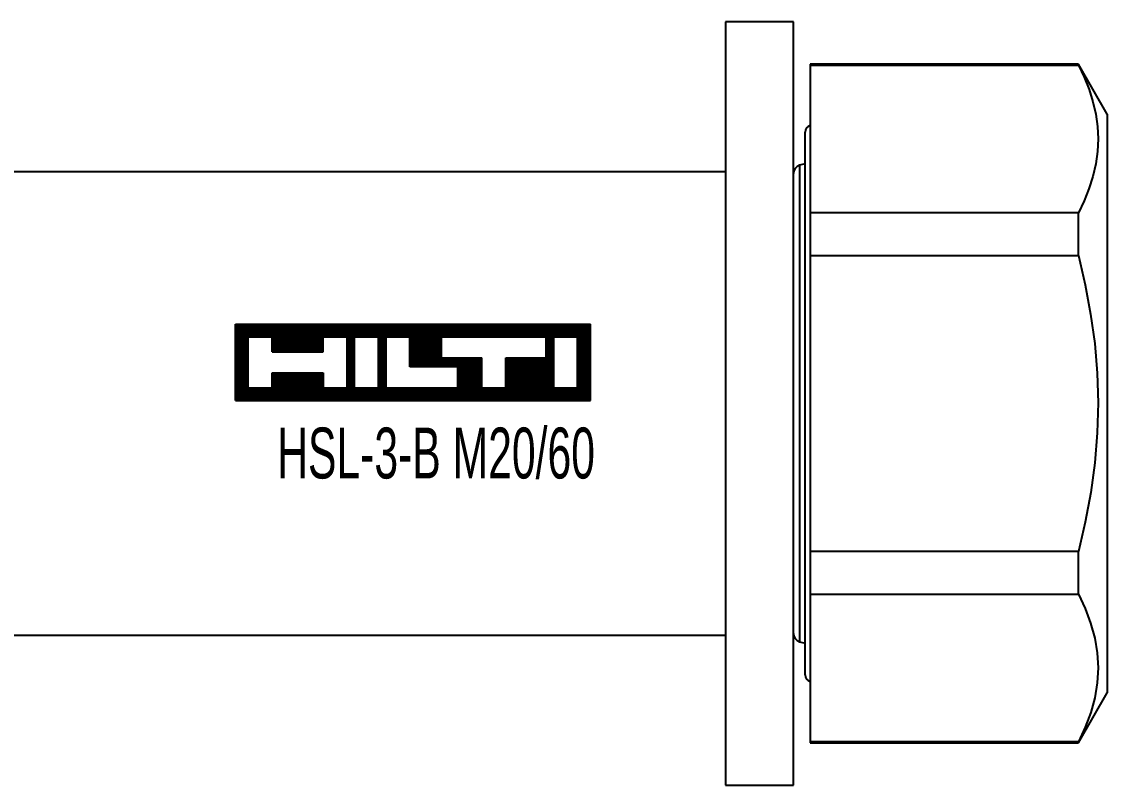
# Model space of a CAD drawing. Header units: millimetres. Extents: x 296 to 4896, y 152 to 3333.
# Drawn here: x 2249.3 to 2313.2, y 1473.7 to 1518.7 of the extents above; entities that cross this region are included whole.
import ezdxf
from ezdxf.enums import TextEntityAlignment as Align

# ---------------------------------------------------------------- set-up
doc = ezdxf.new("R2010")
doc.units = ezdxf.units.MM
doc.linetypes.add('DASHED', pattern=[0.25, 0.15625, -0.09375])
for name, color, linetype in [('1', 1, 'DASHED'), ('10', 1, 'Continuous'), ('3', 4, 'Continuous')]:
    doc.layers.add(name, color=color, linetype=linetype)
doc.styles.get("Standard").update_dxf_attribs({"font": 'arial.ttf'})

# ---------------------------------------------------------------- blocks, each defined once
blk = doc.blocks.new('HSL-3-B M20-60')
at = {"layer": '1', "color": 3, "linetype": 'Continuous'}
for p, q in [((0, 22.5), (-4, 22.5)), ((-4, 22.5), (-4, -22.5)), ((0, -22.5), (0, 22.5)), ((16.8, 20), (1, 20)), ((1, 20), (1, 19.947)), ((1, 19.947), (1, 11.23)), ((1, 19.947), (16.8, 19.947)), ((18.5, 17.056), (16.8, 20)), ((16.8, 19.947), (16.8, 20)), ((18.5, 17.056), (18.5, -17.056)), ((0.7, -16), (0.7, 16)), ((-4, 13.65), (-64, 13.65)), ((1, 11.23), (1, 8.718)), ((16.8, 11.23), (1, 11.23)), ((16.8, 8.718), (16.8, 11.23)), ((1, 8.718), (16.8, 8.718)), ((1, 8.718), (1, -8.718)), ((-28.806, 0.332), (-28.606, 0.332)), ((16.8, -8.718), (1, -8.718)), ((1, -8.718), (1, -11.23)), ((16.8, -11.23), (16.8, -8.718)), ((1, -11.23), (16.8, -11.23)), ((1, -11.23), (1, -19.947)), ((-64, -13.65), (-4, -13.65)), ((16.8, -20), (18.5, -17.056)), ((1, -19.947), (1, -20)), ((16.8, -19.947), (1, -19.947)), ((1, -20), (16.8, -20)), ((16.8, -20), (16.8, -19.947)), ((-4, -22.5), (0, -22.5))]:
    blk.add_line(p, q, dxfattribs=at)
at = {"layer": '1', "color": 30, "linetype": 'Continuous'}
for p, q in [((0.7, 14.125), (0.371, 14.037)), ((0.371, -14.037), (0.7, -14.125))]:
    blk.add_line(p, q, dxfattribs=at)
at = {"layer": '1', "color": 1, "linetype": 'Continuous'}
blk.add_line((0.371, 14.037), (0.371, -14.037), dxfattribs=at)
at = {"layer": '1', "color": 3, "linetype": 'Continuous'}
for points in [[(16.8, 19.947, 0), (17.137, 19.228, 0), (17.423, 18.505, 0), (17.651, 17.78, 0), (17.818, 17.052, 0), (17.92, 16.323, 0), (17.955, 15.59, 0), (17.92, 14.856, 0), (17.817, 14.119, 0), (17.648, 13.385, 0), (17.418, 12.659, 0), (17.134, 11.941, 0), (16.8, 11.23, 0)], [(16.8, 8.718, 0), (17.197, 6.997, 0), (17.519, 5.269, 0), (17.756, 3.533, 0), (17.903, 1.787, 0), (17.955, 0.032, 0), (17.907, -1.734, 0), (17.76, -3.501, 0), (17.521, -5.253, 0), (17.198, -6.992, 0), (16.8, -8.718, 0)], [(-28.806, 0.332, 0), (-28.805, 0.328, 0), (-28.804, 0.325, 0), (-28.801, 0.322, 0), (-28.798, 0.319, 0), (-28.794, 0.316, 0), (-28.789, 0.313, 0), (-28.783, 0.31, 0), (-28.776, 0.308, 0), (-28.769, 0.305, 0), (-28.761, 0.303, 0), (-28.753, 0.302, 0), (-28.744, 0.3, 0), (-28.735, 0.299, 0), (-28.725, 0.298, 0), (-28.716, 0.298, 0), (-28.706, 0.298, 0), (-28.696, 0.298, 0), (-28.686, 0.298, 0), (-28.677, 0.299, 0), (-28.668, 0.3, 0), (-28.659, 0.302, 0), (-28.65, 0.303, 0), (-28.642, 0.305, 0), (-28.635, 0.308, 0), (-28.628, 0.31, 0), (-28.623, 0.313, 0), (-28.618, 0.316, 0), (-28.613, 0.319, 0), (-28.61, 0.322, 0), (-28.608, 0.325, 0), (-28.606, 0.328, 0), (-28.606, 0.332, 0)], [(16.8, -11.23, 0), (17.197, -12.09, 0), (17.519, -12.954, 0), (17.756, -13.822, 0), (17.903, -14.695, 0), (17.955, -15.573, 0), (17.907, -16.455, 0), (17.76, -17.339, 0), (17.521, -18.215, 0), (17.198, -19.084, 0), (16.8, -19.947, 0)]]:
    blk.add_polyline3d(points, dxfattribs=at)
for centre, start, end in [((1.1, 16), 104.47875, 180), ((1.1, -16), 180, 255.52125)]:
    blk.add_arc(centre, 0.4, start, end, dxfattribs=at)
at = {"layer": '1', "color": 30, "linetype": 'Continuous'}
for centre, start, end in [((0.5, 13.554), 105, 180), ((0.5, -13.554), 180, 255)]:
    blk.add_arc(centre, 0.5, start, end, dxfattribs=at)
at = {"layer": '10'}
for p, q in [((-32.872, 0.181), (-32.872, 4.681)), ((-32.872, 4.681), (-11.96, 4.681)), ((-32.831, 4.681), (-32.831, 0.181)), ((-32.756, 0.181), (-32.756, 4.681)), ((-32.681, 4.681), (-32.681, 0.181)), ((-32.606, 0.181), (-32.606, 4.681)), ((-32.531, 4.681), (-32.531, 0.181)), ((-32.456, 0.181), (-32.456, 4.681)), ((-32.381, 4.681), (-32.381, 0.181)), ((-32.306, 0.181), (-32.306, 4.681)), ((-32.231, 4.681), (-32.231, 0.181)), ((-32.156, 0.181), (-32.156, 4.681)), ((-32.081, 4.681), (-32.081, 3.931)), ((-32.006, 3.931), (-32.006, 4.681)), ((-31.931, 4.681), (-31.931, 3.931)), ((-31.856, 3.931), (-31.856, 4.681)), ((-31.781, 4.681), (-31.781, 3.931)), ((-31.706, 3.931), (-31.706, 4.681)), ((-31.631, 4.681), (-31.631, 3.931)), ((-31.556, 3.931), (-31.556, 4.681)), ((-31.481, 4.681), (-31.481, 3.931)), ((-31.406, 3.931), (-31.406, 4.681)), ((-31.331, 4.681), (-31.331, 3.931)), ((-31.256, 3.931), (-31.256, 4.681)), ((-31.181, 4.681), (-31.181, 3.931)), ((-31.106, 3.931), (-31.106, 4.681)), ((-31.031, 4.681), (-31.031, 3.931)), ((-30.956, 3.931), (-30.956, 4.681)), ((-30.881, 4.681), (-30.881, 3.931)), ((-30.806, 3.931), (-30.806, 4.681)), ((-30.731, 4.681), (-30.731, 3.931)), ((-30.656, 3.049), (-30.656, 4.681)), ((-30.581, 4.681), (-30.581, 3.049)), ((-30.506, 3.049), (-30.506, 4.681)), ((-30.431, 4.681), (-30.431, 3.049)), ((-30.356, 3.049), (-30.356, 4.681)), ((-30.281, 4.681), (-30.281, 3.049)), ((-30.206, 3.049), (-30.206, 4.681)), ((-30.131, 4.681), (-30.131, 3.049)), ((-30.056, 3.049), (-30.056, 4.681)), ((-29.981, 4.681), (-29.981, 3.049)), ((-29.906, 3.049), (-29.906, 4.681)), ((-29.831, 4.681), (-29.831, 3.049)), ((-29.756, 3.049), (-29.756, 4.681)), ((-29.681, 4.681), (-29.681, 3.049)), ((-29.606, 3.049), (-29.606, 4.681)), ((-29.531, 4.681), (-29.531, 3.049)), ((-29.456, 3.049), (-29.456, 4.681)), ((-29.381, 4.681), (-29.381, 3.049)), ((-29.306, 3.049), (-29.306, 4.681)), ((-29.231, 4.681), (-29.231, 3.049)), ((-29.156, 3.049), (-29.156, 4.681)), ((-29.081, 4.681), (-29.081, 3.049)), ((-29.006, 3.049), (-29.006, 4.681)), ((-28.931, 4.681), (-28.931, 3.049)), ((-28.856, 3.049), (-28.856, 4.681)), ((-28.781, 4.681), (-28.781, 3.049)), ((-28.706, 3.049), (-28.706, 4.681)), ((-28.631, 4.681), (-28.631, 3.049)), ((-28.556, 3.049), (-28.556, 4.681)), ((-28.481, 4.681), (-28.481, 3.049)), ((-28.406, 3.049), (-28.406, 4.681)), ((-28.331, 4.681), (-28.331, 3.049)), ((-28.256, 3.049), (-28.256, 4.681)), ((-28.181, 4.681), (-28.181, 3.049)), ((-28.106, 3.049), (-28.106, 4.681)), ((-28.031, 4.681), (-28.031, 3.049)), ((-27.956, 3.049), (-27.956, 4.681)), ((-27.881, 4.681), (-27.881, 3.049)), ((-27.806, 3.049), (-27.806, 4.681)), ((-27.731, 4.681), (-27.731, 3.049)), ((-27.656, 3.931), (-27.656, 4.681)), ((-27.581, 4.681), (-27.581, 3.931)), ((-27.506, 3.931), (-27.506, 4.681)), ((-27.431, 4.681), (-27.431, 3.931)), ((-27.356, 3.931), (-27.356, 4.681)), ((-27.281, 4.681), (-27.281, 3.931)), ((-27.206, 3.931), (-27.206, 4.681)), ((-27.131, 4.681), (-27.131, 3.931)), ((-27.056, 3.931), (-27.056, 4.681)), ((-26.981, 4.681), (-26.981, 3.931)), ((-26.906, 3.931), (-26.906, 4.681)), ((-26.831, 4.681), (-26.831, 3.931)), ((-26.756, 3.931), (-26.756, 4.681)), ((-26.681, 4.681), (-26.681, 3.931)), ((-26.606, 3.931), (-26.606, 4.681)), ((-26.531, 4.681), (-26.531, 3.931)), ((-26.456, 3.931), (-26.456, 4.681)), ((-26.381, 4.681), (-26.381, 3.931)), ((-26.306, 3.931), (-26.306, 4.681)), ((-26.231, 4.681), (-26.231, 0.181)), ((-26.156, 0.181), (-26.156, 4.681)), ((-26.081, 4.681), (-26.081, 0.181)), ((-26.006, 0.181), (-26.006, 4.681)), ((-25.931, 4.681), (-25.931, 0.181)), ((-25.856, 3.931), (-25.856, 4.681)), ((-25.781, 4.681), (-25.781, 3.931)), ((-25.706, 3.931), (-25.706, 4.681)), ((-25.631, 4.681), (-25.631, 3.931)), ((-25.556, 3.931), (-25.556, 4.681)), ((-25.481, 4.681), (-25.481, 3.931)), ((-25.406, 3.931), (-25.406, 4.681)), ((-25.331, 4.681), (-25.331, 3.931)), ((-25.256, 3.931), (-25.256, 4.681)), ((-25.181, 4.681), (-25.181, 3.931)), ((-25.106, 3.931), (-25.106, 4.681)), ((-25.031, 4.681), (-25.031, 3.931)), ((-24.956, 3.931), (-24.956, 4.681)), ((-24.881, 4.681), (-24.881, 3.931)), ((-24.806, 3.931), (-24.806, 4.681)), ((-24.731, 4.681), (-24.731, 3.931)), ((-24.656, 3.931), (-24.656, 4.681)), ((-24.581, 4.681), (-24.581, 3.931)), ((-24.506, 3.931), (-24.506, 4.681)), ((-24.431, 4.681), (-24.431, 0.181)), ((-24.356, 0.181), (-24.356, 4.681)), ((-24.281, 4.681), (-24.281, 0.181)), ((-24.206, 0.181), (-24.206, 4.681)), ((-24.131, 4.681), (-24.131, 0.181)), ((-24.056, 0.181), (-24.056, 4.681)), ((-23.981, 4.681), (-23.981, 3.931)), ((-23.906, 3.931), (-23.906, 4.681)), ((-23.831, 4.681), (-23.831, 3.931)), ((-23.756, 3.931), (-23.756, 4.681)), ((-23.681, 4.681), (-23.681, 3.931)), ((-23.606, 3.931), (-23.606, 4.681)), ((-23.531, 4.681), (-23.531, 3.931)), ((-23.456, 3.931), (-23.456, 4.681)), ((-23.381, 4.681), (-23.381, 3.931)), ((-23.306, 3.931), (-23.306, 4.681)), ((-23.231, 4.681), (-23.231, 3.931)), ((-23.156, 3.931), (-23.156, 4.681)), ((-23.081, 4.681), (-23.081, 3.931)), ((-23.006, 3.931), (-23.006, 4.681)), ((-22.931, 4.681), (-22.931, 3.931)), ((-22.856, 3.931), (-22.856, 4.681)), ((-22.781, 4.681), (-22.781, 3.931)), ((-22.706, 3.931), (-22.706, 4.681)), ((-22.631, 4.681), (-22.631, 3.931)), ((-22.556, 2.167), (-22.556, 4.681)), ((-22.481, 4.681), (-22.481, 2.167)), ((-22.406, 2.167), (-22.406, 4.681)), ((-22.331, 4.681), (-22.331, 2.167)), ((-22.256, 2.167), (-22.256, 4.681)), ((-22.181, 4.681), (-22.181, 2.167)), ((-22.106, 2.167), (-22.106, 4.681)), ((-22.031, 4.681), (-22.031, 2.167)), ((-21.956, 2.167), (-21.956, 4.681)), ((-21.881, 4.681), (-21.881, 2.167)), ((-21.806, 2.167), (-21.806, 4.681)), ((-21.731, 4.681), (-21.731, 2.167)), ((-21.656, 2.167), (-21.656, 4.681)), ((-21.581, 4.681), (-21.581, 2.167)), ((-21.506, 2.167), (-21.506, 4.681)), ((-21.431, 4.681), (-21.431, 2.167)), ((-21.356, 2.167), (-21.356, 4.681)), ((-21.281, 4.681), (-21.281, 2.167)), ((-21.206, 2.167), (-21.206, 4.681)), ((-21.131, 4.681), (-21.131, 2.167)), ((-21.056, 2.167), (-21.056, 4.681)), ((-20.981, 4.681), (-20.981, 2.167)), ((-20.906, 2.167), (-20.906, 4.681)), ((-20.831, 4.681), (-20.831, 2.167)), ((-20.756, 2.167), (-20.756, 4.681)), ((-20.681, 4.681), (-20.681, 3.931)), ((-20.606, 3.931), (-20.606, 4.681)), ((-20.531, 4.681), (-20.531, 3.931)), ((-20.456, 3.931), (-20.456, 4.681)), ((-20.381, 4.681), (-20.381, 3.931)), ((-20.306, 3.931), (-20.306, 4.681)), ((-20.231, 4.681), (-20.231, 3.931)), ((-20.156, 3.931), (-20.156, 4.681)), ((-20.081, 4.681), (-20.081, 3.931)), ((-20.006, 3.931), (-20.006, 4.681)), ((-19.931, 4.681), (-19.931, 3.931)), ((-19.856, 3.931), (-19.856, 4.681)), ((-19.781, 4.681), (-19.781, 3.931)), ((-19.706, 3.931), (-19.706, 4.681)), ((-19.631, 4.681), (-19.631, 3.931)), ((-19.556, 3.931), (-19.556, 4.681)), ((-19.481, 4.681), (-19.481, 3.931)), ((-19.406, 3.931), (-19.406, 4.681)), ((-19.331, 4.681), (-19.331, 3.931)), ((-19.256, 3.931), (-19.256, 4.681)), ((-19.181, 4.681), (-19.181, 3.931)), ((-19.106, 3.931), (-19.106, 4.681)), ((-19.031, 4.681), (-19.031, 3.931)), ((-18.956, 3.931), (-18.956, 4.681)), ((-18.881, 4.681), (-18.881, 3.931)), ((-18.806, 3.931), (-18.806, 4.681)), ((-18.731, 4.681), (-18.731, 3.931)), ((-18.656, 3.931), (-18.656, 4.681)), ((-18.581, 4.681), (-18.581, 3.931)), ((-18.506, 3.931), (-18.506, 4.681)), ((-18.431, 4.681), (-18.431, 3.931)), ((-18.356, 3.931), (-18.356, 4.681)), ((-18.281, 4.681), (-18.281, 3.931)), ((-18.206, 3.931), (-18.206, 4.681)), ((-18.131, 4.681), (-18.131, 3.931)), ((-18.056, 3.931), (-18.056, 4.681)), ((-17.981, 4.681), (-17.981, 3.931)), ((-17.906, 3.931), (-17.906, 4.681)), ((-17.831, 4.681), (-17.831, 3.931)), ((-17.756, 3.931), (-17.756, 4.681)), ((-17.681, 4.681), (-17.681, 3.931)), ((-17.606, 3.931), (-17.606, 4.681)), ((-17.531, 4.681), (-17.531, 3.931)), ((-17.456, 3.931), (-17.456, 4.681)), ((-17.381, 4.681), (-17.381, 3.931)), ((-17.306, 3.931), (-17.306, 4.681)), ((-17.231, 4.681), (-17.231, 3.931)), ((-17.156, 3.931), (-17.156, 4.681)), ((-17.081, 4.681), (-17.081, 3.931)), ((-17.006, 3.931), (-17.006, 4.681)), ((-16.931, 4.681), (-16.931, 3.931)), ((-16.856, 3.931), (-16.856, 4.681)), ((-16.781, 4.681), (-16.781, 3.931)), ((-16.706, 3.931), (-16.706, 4.681)), ((-16.631, 4.681), (-16.631, 3.931)), ((-16.556, 3.931), (-16.556, 4.681)), ((-16.481, 4.681), (-16.481, 3.931)), ((-16.406, 3.931), (-16.406, 4.681)), ((-16.331, 4.681), (-16.331, 3.931)), ((-16.256, 3.931), (-16.256, 4.681)), ((-16.181, 4.681), (-16.181, 3.931)), ((-16.106, 3.931), (-16.106, 4.681)), ((-16.031, 4.681), (-16.031, 3.931)), ((-15.956, 3.931), (-15.956, 4.681)), ((-15.881, 4.681), (-15.881, 3.931)), ((-15.806, 3.931), (-15.806, 4.681)), ((-15.731, 4.681), (-15.731, 3.931)), ((-15.656, 3.931), (-15.656, 4.681)), ((-15.581, 4.681), (-15.581, 3.931)), ((-15.506, 3.931), (-15.506, 4.681)), ((-15.431, 4.681), (-15.431, 3.931)), ((-15.356, 3.931), (-15.356, 4.681)), ((-15.281, 4.681), (-15.281, 3.931)), ((-15.206, 3.931), (-15.206, 4.681)), ((-15.131, 4.681), (-15.131, 3.931)), ((-15.056, 3.931), (-15.056, 4.681)), ((-14.981, 4.681), (-14.981, 3.931)), ((-14.906, 3.931), (-14.906, 4.681)), ((-14.831, 4.681), (-14.831, 3.931)), ((-14.756, 3.931), (-14.756, 4.681)), ((-14.681, 4.681), (-14.681, 3.931)), ((-14.606, 3.931), (-14.606, 4.681)), ((-14.531, 4.681), (-14.531, 0.181)), ((-14.456, 0.181), (-14.456, 4.681)), ((-14.381, 4.681), (-14.381, 0.181)), ((-14.306, 0.181), (-14.306, 4.681)), ((-14.231, 4.681), (-14.231, 0.181)), ((-14.156, 0.181), (-14.156, 4.681)), ((-14.081, 4.681), (-14.081, 3.931)), ((-14.006, 3.931), (-14.006, 4.681)), ((-13.931, 4.681), (-13.931, 3.931)), ((-13.856, 3.931), (-13.856, 4.681)), ((-13.781, 4.681), (-13.781, 3.931)), ((-13.706, 3.931), (-13.706, 4.681)), ((-13.631, 4.681), (-13.631, 3.931)), ((-13.556, 3.931), (-13.556, 4.681)), ((-13.481, 4.681), (-13.481, 3.931)), ((-13.406, 3.931), (-13.406, 4.681)), ((-13.331, 4.681), (-13.331, 3.931)), ((-13.256, 3.931), (-13.256, 4.681)), ((-13.181, 4.681), (-13.181, 3.931)), ((-13.106, 3.931), (-13.106, 4.681)), ((-13.031, 4.681), (-13.031, 3.931)), ((-12.956, 3.931), (-12.956, 4.681)), ((-12.881, 4.681), (-12.881, 3.931)), ((-12.806, 3.931), (-12.806, 4.681)), ((-12.731, 4.681), (-12.731, 3.931)), ((-12.656, 0.181), (-12.656, 4.681)), ((-12.581, 4.681), (-12.581, 0.181)), ((-12.506, 0.181), (-12.506, 4.681)), ((-12.431, 4.681), (-12.431, 0.181)), ((-12.356, 0.181), (-12.356, 4.681)), ((-12.281, 4.681), (-12.281, 0.181)), ((-12.206, 0.181), (-12.206, 4.681)), ((-12.131, 4.681), (-12.131, 0.181)), ((-12.056, 0.181), (-12.056, 4.681)), ((-11.981, 4.681), (-11.981, 0.181)), ((-11.96, 0.181), (-11.96, 4.681)), ((-32.122, 0.931), (-32.122, 3.931)), ((-32.122, 3.931), (-30.71, 3.931)), ((-30.71, 3.049), (-30.71, 3.931)), ((-27.71, 3.931), (-26.298, 3.931)), ((-27.71, 3.049), (-27.71, 3.931)), ((-26.298, 0.931), (-26.298, 3.931)), ((-25.857, 3.931), (-24.445, 3.931)), ((-25.857, 0.931), (-25.857, 3.931)), ((-24.445, 0.931), (-24.445, 3.931)), ((-24.004, 3.931), (-22.592, 3.931)), ((-24.004, 0.931), (-24.004, 3.931)), ((-22.592, 2.167), (-22.592, 3.931)), ((-20.739, 3.931), (-14.563, 3.931)), ((-20.739, 2.696), (-20.739, 3.931)), ((-14.563, 2.696), (-14.563, 3.931)), ((-14.122, 3.931), (-12.71, 3.931)), ((-14.122, 0.931), (-14.122, 3.931)), ((-12.71, 0.931), (-12.71, 3.931)), ((-30.71, 3.049), (-27.71, 3.049)), ((-20.739, 2.696), (-18.357, 2.696)), ((-20.681, 2.696), (-20.681, 2.167)), ((-20.606, 2.167), (-20.606, 2.696)), ((-20.531, 2.696), (-20.531, 2.167)), ((-20.456, 2.167), (-20.456, 2.696)), ((-20.381, 2.696), (-20.381, 2.167)), ((-20.306, 2.167), (-20.306, 2.696)), ((-20.231, 2.696), (-20.231, 2.167)), ((-20.156, 2.167), (-20.156, 2.696)), ((-20.081, 2.696), (-20.081, 2.167)), ((-20.006, 2.167), (-20.006, 2.696)), ((-19.931, 2.696), (-19.931, 2.167)), ((-19.856, 2.167), (-19.856, 2.696)), ((-19.781, 2.696), (-19.781, 2.167)), ((-19.706, 0.181), (-19.706, 2.696)), ((-19.631, 2.696), (-19.631, 0.181)), ((-19.556, 0.181), (-19.556, 2.696)), ((-19.481, 2.696), (-19.481, 0.181)), ((-19.406, 0.181), (-19.406, 2.696)), ((-19.331, 2.696), (-19.331, 0.181)), ((-19.256, 0.181), (-19.256, 2.696)), ((-19.181, 2.696), (-19.181, 0.181)), ((-19.106, 0.181), (-19.106, 2.696)), ((-19.031, 2.696), (-19.031, 0.181)), ((-18.956, 0.181), (-18.956, 2.696)), ((-18.881, 2.696), (-18.881, 0.181)), ((-18.806, 0.181), (-18.806, 2.696)), ((-18.731, 2.696), (-18.731, 0.181)), ((-18.656, 0.181), (-18.656, 2.696)), ((-18.581, 2.696), (-18.581, 0.181)), ((-18.506, 0.181), (-18.506, 2.696)), ((-18.431, 2.696), (-18.431, 0.181)), ((-18.357, 0.931), (-18.357, 2.696)), ((-16.945, 0.931), (-16.945, 2.696)), ((-16.945, 2.696), (-14.563, 2.696)), ((-16.931, 2.696), (-16.931, 0.181)), ((-16.856, 0.181), (-16.856, 2.696)), ((-16.781, 2.696), (-16.781, 0.181)), ((-16.706, 0.181), (-16.706, 2.696)), ((-16.631, 2.696), (-16.631, 0.181)), ((-16.556, 0.181), (-16.556, 2.696)), ((-16.481, 2.696), (-16.481, 0.181)), ((-16.406, 0.181), (-16.406, 2.696)), ((-16.331, 2.696), (-16.331, 0.181)), ((-16.256, 0.181), (-16.256, 2.696)), ((-16.181, 2.696), (-16.181, 0.181)), ((-16.106, 0.181), (-16.106, 2.696)), ((-16.031, 2.696), (-16.031, 0.181)), ((-15.956, 0.181), (-15.956, 2.696)), ((-15.881, 2.696), (-15.881, 0.181)), ((-15.806, 0.181), (-15.806, 2.696)), ((-15.731, 2.696), (-15.731, 0.181)), ((-15.656, 0.181), (-15.656, 2.696)), ((-15.581, 2.696), (-15.581, 0.181)), ((-15.506, 0.181), (-15.506, 2.696)), ((-15.431, 2.696), (-15.431, 0.181)), ((-15.356, 0.181), (-15.356, 2.696)), ((-15.281, 2.696), (-15.281, 0.181)), ((-15.206, 0.181), (-15.206, 2.696)), ((-15.131, 2.696), (-15.131, 0.181)), ((-15.056, 0.181), (-15.056, 2.696)), ((-14.981, 2.696), (-14.981, 0.181)), ((-14.906, 0.181), (-14.906, 2.696)), ((-14.831, 2.696), (-14.831, 0.181)), ((-14.756, 0.181), (-14.756, 2.696)), ((-14.681, 2.696), (-14.681, 0.181)), ((-14.606, 0.181), (-14.606, 2.696)), ((-19.769, 2.167), (-22.592, 2.167)), ((-19.769, 0.931), (-19.769, 2.167)), ((-30.71, 0.931), (-30.71, 1.814)), ((-30.71, 1.814), (-27.71, 1.814)), ((-30.656, 0.181), (-30.656, 1.814)), ((-30.581, 1.814), (-30.581, 0.181)), ((-30.506, 0.181), (-30.506, 1.814)), ((-30.431, 1.814), (-30.431, 0.181)), ((-30.356, 0.181), (-30.356, 1.814)), ((-30.281, 1.814), (-30.281, 0.181)), ((-30.206, 0.181), (-30.206, 1.814)), ((-30.131, 1.814), (-30.131, 0.181)), ((-30.056, 0.181), (-30.056, 1.814)), ((-29.981, 1.814), (-29.981, 0.181)), ((-29.906, 0.181), (-29.906, 1.814)), ((-29.831, 1.814), (-29.831, 0.181)), ((-29.756, 0.181), (-29.756, 1.814)), ((-29.681, 1.814), (-29.681, 0.181)), ((-29.606, 0.181), (-29.606, 1.814)), ((-29.531, 1.814), (-29.531, 0.181)), ((-29.456, 0.181), (-29.456, 1.814)), ((-29.381, 1.814), (-29.381, 0.181)), ((-29.306, 0.181), (-29.306, 1.814)), ((-29.231, 1.814), (-29.231, 0.181)), ((-29.156, 0.181), (-29.156, 1.814)), ((-29.081, 1.814), (-29.081, 0.181)), ((-29.006, 0.181), (-29.006, 1.814)), ((-28.931, 1.814), (-28.931, 0.181)), ((-28.856, 0.181), (-28.856, 1.814)), ((-28.781, 1.814), (-28.781, 0.181)), ((-28.706, 0.181), (-28.706, 1.814)), ((-28.631, 1.814), (-28.631, 0.181)), ((-28.556, 0.181), (-28.556, 1.814)), ((-28.481, 1.814), (-28.481, 0.181)), ((-28.406, 0.181), (-28.406, 1.814)), ((-28.331, 1.814), (-28.331, 0.181)), ((-28.256, 0.181), (-28.256, 1.814)), ((-28.181, 1.814), (-28.181, 0.181)), ((-28.106, 0.181), (-28.106, 1.814)), ((-28.031, 1.814), (-28.031, 0.181)), ((-27.956, 0.181), (-27.956, 1.814)), ((-27.881, 1.814), (-27.881, 0.181)), ((-27.806, 0.181), (-27.806, 1.814)), ((-27.731, 1.814), (-27.731, 0.181)), ((-27.71, 1.814), (-27.71, 0.931)), ((-32.122, 0.931), (-30.71, 0.931)), ((-32.081, 0.931), (-32.081, 0.181)), ((-32.006, 0.181), (-32.006, 0.931)), ((-31.931, 0.931), (-31.931, 0.181)), ((-31.856, 0.181), (-31.856, 0.931)), ((-31.781, 0.931), (-31.781, 0.181)), ((-31.706, 0.181), (-31.706, 0.931)), ((-31.631, 0.931), (-31.631, 0.181)), ((-31.556, 0.181), (-31.556, 0.931)), ((-31.481, 0.931), (-31.481, 0.181)), ((-31.406, 0.181), (-31.406, 0.931)), ((-31.331, 0.931), (-31.331, 0.181)), ((-31.256, 0.181), (-31.256, 0.931)), ((-31.181, 0.931), (-31.181, 0.181)), ((-31.106, 0.181), (-31.106, 0.931)), ((-31.031, 0.931), (-31.031, 0.181)), ((-30.956, 0.181), (-30.956, 0.931)), ((-30.881, 0.931), (-30.881, 0.181)), ((-30.806, 0.181), (-30.806, 0.931)), ((-30.731, 0.931), (-30.731, 0.181)), ((-27.71, 0.931), (-26.298, 0.931)), ((-27.656, 0.181), (-27.656, 0.931)), ((-27.581, 0.931), (-27.581, 0.181)), ((-27.506, 0.181), (-27.506, 0.931)), ((-27.431, 0.931), (-27.431, 0.181)), ((-27.356, 0.181), (-27.356, 0.931)), ((-27.281, 0.931), (-27.281, 0.181)), ((-27.206, 0.181), (-27.206, 0.931)), ((-27.131, 0.931), (-27.131, 0.181)), ((-27.056, 0.181), (-27.056, 0.931)), ((-26.981, 0.931), (-26.981, 0.181)), ((-26.906, 0.181), (-26.906, 0.931)), ((-26.831, 0.931), (-26.831, 0.181)), ((-26.756, 0.181), (-26.756, 0.931)), ((-26.681, 0.931), (-26.681, 0.181)), ((-26.606, 0.181), (-26.606, 0.931)), ((-26.531, 0.931), (-26.531, 0.181)), ((-26.456, 0.181), (-26.456, 0.931)), ((-26.381, 0.931), (-26.381, 0.181)), ((-26.306, 0.181), (-26.306, 0.931)), ((-25.857, 0.931), (-24.445, 0.931)), ((-25.856, 0.181), (-25.856, 0.931)), ((-25.781, 0.931), (-25.781, 0.181)), ((-25.706, 0.181), (-25.706, 0.931)), ((-25.631, 0.931), (-25.631, 0.181)), ((-25.556, 0.181), (-25.556, 0.931)), ((-25.481, 0.931), (-25.481, 0.181)), ((-25.406, 0.181), (-25.406, 0.931)), ((-25.331, 0.931), (-25.331, 0.181)), ((-25.256, 0.181), (-25.256, 0.931)), ((-25.181, 0.931), (-25.181, 0.181)), ((-25.106, 0.181), (-25.106, 0.931)), ((-25.031, 0.931), (-25.031, 0.181)), ((-24.956, 0.181), (-24.956, 0.931)), ((-24.881, 0.931), (-24.881, 0.181)), ((-24.806, 0.181), (-24.806, 0.931)), ((-24.731, 0.931), (-24.731, 0.181)), ((-24.656, 0.181), (-24.656, 0.931)), ((-24.581, 0.931), (-24.581, 0.181)), ((-24.506, 0.181), (-24.506, 0.931)), ((-24.004, 0.931), (-19.769, 0.931)), ((-23.981, 0.931), (-23.981, 0.181)), ((-23.906, 0.181), (-23.906, 0.931)), ((-23.831, 0.931), (-23.831, 0.181)), ((-23.756, 0.181), (-23.756, 0.931)), ((-23.681, 0.931), (-23.681, 0.181)), ((-23.606, 0.181), (-23.606, 0.931)), ((-23.531, 0.931), (-23.531, 0.181)), ((-23.456, 0.181), (-23.456, 0.931)), ((-23.381, 0.931), (-23.381, 0.181)), ((-23.306, 0.181), (-23.306, 0.931)), ((-23.231, 0.931), (-23.231, 0.181)), ((-23.156, 0.181), (-23.156, 0.931)), ((-23.081, 0.931), (-23.081, 0.181)), ((-23.006, 0.181), (-23.006, 0.931)), ((-22.931, 0.931), (-22.931, 0.181)), ((-22.856, 0.181), (-22.856, 0.931)), ((-22.781, 0.931), (-22.781, 0.181)), ((-22.706, 0.181), (-22.706, 0.931)), ((-22.631, 0.931), (-22.631, 0.181)), ((-22.556, 0.181), (-22.556, 0.931)), ((-22.481, 0.931), (-22.481, 0.181)), ((-22.406, 0.181), (-22.406, 0.931)), ((-22.331, 0.931), (-22.331, 0.181)), ((-22.256, 0.181), (-22.256, 0.931)), ((-22.181, 0.931), (-22.181, 0.181)), ((-22.106, 0.181), (-22.106, 0.931)), ((-22.031, 0.931), (-22.031, 0.181)), ((-21.956, 0.181), (-21.956, 0.931)), ((-21.881, 0.931), (-21.881, 0.181)), ((-21.806, 0.181), (-21.806, 0.931)), ((-21.731, 0.931), (-21.731, 0.181)), ((-21.656, 0.181), (-21.656, 0.931)), ((-21.581, 0.931), (-21.581, 0.181)), ((-21.506, 0.181), (-21.506, 0.931)), ((-21.431, 0.931), (-21.431, 0.181)), ((-21.356, 0.181), (-21.356, 0.931)), ((-21.281, 0.931), (-21.281, 0.181)), ((-21.206, 0.181), (-21.206, 0.931)), ((-21.131, 0.931), (-21.131, 0.181)), ((-21.056, 0.181), (-21.056, 0.931)), ((-20.981, 0.931), (-20.981, 0.181)), ((-20.906, 0.181), (-20.906, 0.931)), ((-20.831, 0.931), (-20.831, 0.181)), ((-20.756, 0.181), (-20.756, 0.931)), ((-20.681, 0.931), (-20.681, 0.181)), ((-20.606, 0.181), (-20.606, 0.931)), ((-20.531, 0.931), (-20.531, 0.181)), ((-20.456, 0.181), (-20.456, 0.931)), ((-20.381, 0.931), (-20.381, 0.181)), ((-20.306, 0.181), (-20.306, 0.931)), ((-20.231, 0.931), (-20.231, 0.181)), ((-20.156, 0.181), (-20.156, 0.931)), ((-20.081, 0.931), (-20.081, 0.181)), ((-20.006, 0.181), (-20.006, 0.931)), ((-19.931, 0.931), (-19.931, 0.181)), ((-19.856, 0.181), (-19.856, 0.931)), ((-19.781, 0.931), (-19.781, 0.181)), ((-18.357, 0.931), (-16.945, 0.931)), ((-18.356, 0.181), (-18.356, 0.931)), ((-18.281, 0.931), (-18.281, 0.181)), ((-18.206, 0.181), (-18.206, 0.931)), ((-18.131, 0.931), (-18.131, 0.181)), ((-18.056, 0.181), (-18.056, 0.931)), ((-17.981, 0.931), (-17.981, 0.181)), ((-17.906, 0.181), (-17.906, 0.931)), ((-17.831, 0.931), (-17.831, 0.181)), ((-17.756, 0.181), (-17.756, 0.931)), ((-17.681, 0.931), (-17.681, 0.181)), ((-17.606, 0.181), (-17.606, 0.931)), ((-17.531, 0.931), (-17.531, 0.181)), ((-17.456, 0.181), (-17.456, 0.931)), ((-17.381, 0.931), (-17.381, 0.181)), ((-17.306, 0.181), (-17.306, 0.931)), ((-17.231, 0.931), (-17.231, 0.181)), ((-17.156, 0.181), (-17.156, 0.931)), ((-17.081, 0.931), (-17.081, 0.181)), ((-17.006, 0.181), (-17.006, 0.931)), ((-14.122, 0.931), (-12.71, 0.931)), ((-14.081, 0.931), (-14.081, 0.181)), ((-14.006, 0.181), (-14.006, 0.931)), ((-13.931, 0.931), (-13.931, 0.181)), ((-13.856, 0.181), (-13.856, 0.931)), ((-13.781, 0.931), (-13.781, 0.181)), ((-13.706, 0.181), (-13.706, 0.931)), ((-13.631, 0.931), (-13.631, 0.181)), ((-13.556, 0.181), (-13.556, 0.931)), ((-13.481, 0.931), (-13.481, 0.181)), ((-13.406, 0.181), (-13.406, 0.931)), ((-13.331, 0.931), (-13.331, 0.181)), ((-13.256, 0.181), (-13.256, 0.931)), ((-13.181, 0.931), (-13.181, 0.181)), ((-13.106, 0.181), (-13.106, 0.931)), ((-13.031, 0.931), (-13.031, 0.181)), ((-12.956, 0.181), (-12.956, 0.931)), ((-12.881, 0.931), (-12.881, 0.181)), ((-12.806, 0.181), (-12.806, 0.931)), ((-12.731, 0.931), (-12.731, 0.181)), ((-32.872, 0.181), (-11.96, 0.181))]:
    blk.add_line(p, q, dxfattribs=at)
at = {"layer": '3', "width": 0.6}
blk.add_text('HSL-3-B M20/60', height=3, dxfattribs=at).set_placement((-21.054, -4.419), align=Align.CENTER)

msp = doc.modelspace()

# ---------------------------------------------------------------- block references
msp.add_blockref('HSL-3-B M20-60', (2294.737, 1496.244))

doc.saveas('drawing.dxf')
